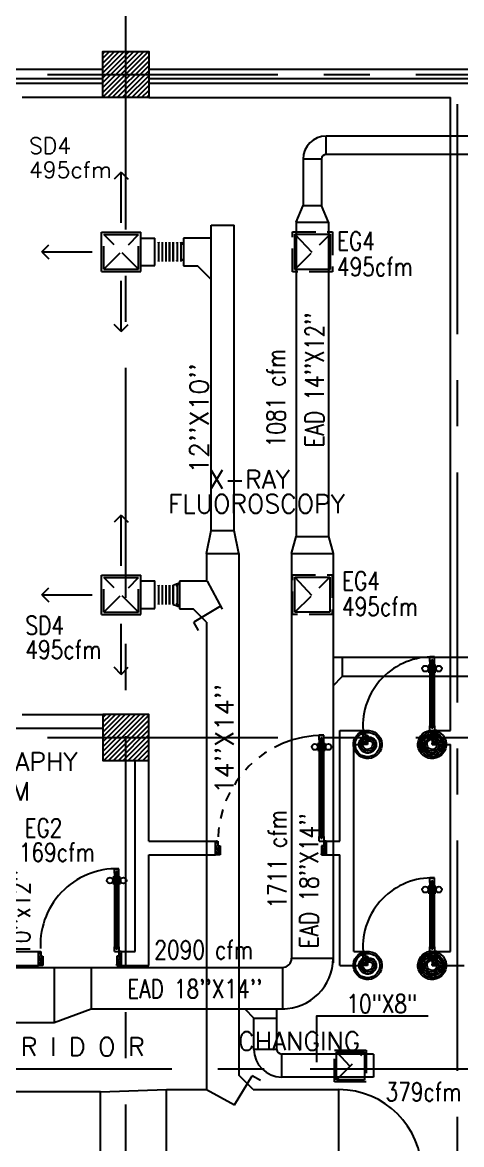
# Model space of a CAD drawing. Extents: x 417866230.2 to 417866327.8, y 43498045.5 to 43498135.4.
# Drawn here: x 417866258.67 to 417866263.44, y 43498110.3 to 43498122.49 of the extents above; entities that cross this region are included whole.
import ezdxf
from ezdxf.enums import TextEntityAlignment as Align

# ---------------------------------------------------------------- set-up
doc = ezdxf.new("R2010")
doc.units = 0
doc.header["$MEASUREMENT"] = 0
doc.linetypes.add('CENTERX2', pattern=[4, 2.5, -0.5, 0.5, -0.5])
doc.linetypes.add('HIDDEN', pattern=[0.375, 0.25, -0.125])
doc.layers.get('0').update_dxf_attribs({"linetype": 'CONTINUOUS'})
for name, color, linetype in [('AXES', 11, 'CENTERX2'), ('COL', 9, 'CONTINUOUS'), ('DOOR', 9, 'CONTINUOUS'), ('DUCT', 6, 'CONTINUOUS'), ('EXDUCT', 10, 'CONTINUOUS'), ('HAT', 12, 'CONTINUOUS'), ('INSUL', 9, 'CONTINUOUS'), ('M-AC-FLEX', 3, 'CONTINUOUS'), ('M-EGU.', 2, 'CONTINUOUS'), ('RM-NAME', 9, 'CONTINUOUS'), ('SCD', 2, 'CONTINUOUS'), ('WALL', 4, 'CONTINUOUS')]:
    doc.layers.add(name, color=color, linetype=linetype)
doc.styles.add('ROMANS', font='ROMANS.shx', dxfattribs={"width": 0.6})

# ---------------------------------------------------------------- blocks, each defined once
blk = doc.blocks.new('RM1')
at = {"layer": 'RM-NAME', "style": 'ROMANS'}
for tag, p in [('ROOMNAME1', (0, 323.8095238059759)), ('ROOMNAME2', (0, 0))]:
    blk.add_attdef(tag, text='', height=200, dxfattribs=at).set_placement(p, align=Align.MIDDLE)
blk = doc.blocks.new('A$C09EF76E8')
at = {"layer": 'DOOR', "color": 0, "linetype": 'ByBlock'}
for p, q in [((719.3810479944514, 855.0422690476917), (710.3810479944514, 855.0422690476917)), ((710.3810479944514, 855.0422690476917), (710.3810479944514, 790.2422690477033)), ((726.5810479944921, 867.6422690476975), (719.3810479944514, 867.6422690476975)), ((719.3810479944514, 777.6422690476975), (719.3810479944514, 867.6422690476975)), ((719.3810479944514, 855.0422690476917), (719.3810479944514, 790.2422690477033)), ((776.5810479944921, 949.9998118262956), (726.5810479944921, 949.9998118262956)), ((726.5810479944921, 949.9998118262956), (776.5810479944921, 949.9998118262956)), ((726.5810479944921, 899.9998118262956), (726.581047995016, 949.9998118263247)), ((743.5810479944921, 899.9998118262956), (726.5810479944921, 899.9998118262956)), ((759.5810479944921, 919.9998118262956), (743.5810479944921, 919.9998118262956)), ((743.5810479944921, 899.9998118262956), (743.5810479944921, 919.9998118262956)), ((759.5810479945212, 899.9998118262956), (759.5810479945212, 919.9998118262956)), ((776.5810479944921, 899.9998118262956), (759.5810479945212, 899.9998118262956)), ((776.5810479944921, 899.9998118262956), (776.5810479944921, 949.9998118262956)), ((776.5810479944921, 867.6422690476975), (783.7810479945329, 867.6422690476975)), ((783.7810479945329, 777.6422690476975), (783.7810479945329, 867.6422690476975)), ((783.7810479945329, 855.0422690476917), (792.7810479945329, 855.0422690476917)), ((783.7810479945329, 855.0422690476917), (783.7810479945329, 790.2422690477033)), ((792.7810479945329, 855.0422690476917), (792.7810479945329, 790.2422690477033)), ((719.3810479944514, 790.2422690477033), (710.3810479944514, 790.2422690477033)), ((726.5810479944921, 777.6422690476975), (719.3810479944514, 777.6422690476975)), ((776.5810479944921, 777.6422690476975), (783.7810479945329, 777.6422690476975)), ((783.7810479945329, 790.2422690477033), (792.7810479945329, 790.2422690477033)), ((1.58104799449211, -0.0001881737043731846), (1.58104799449211, 149.9998118262956)), ((1.58104799449211, 149.9998118262956), (26.58104799449211, 149.9998118262956)), ((1.58104799449211, 149.9998118262956), (1.58104799449211, -0.0001881737043731846)), ((26.58104799449211, 149.9998118262956), (26.58104799449211, 99.99981182629563)), ((726.5810479944921, 149.9998118262956), (726.5810479944921, 199.9998118262956)), ((726.5810479944921, 199.9998118262956), (743.5810479944921, 199.9998118262956)), ((726.5810479944921, 149.9998118262956), (776.5810479944921, 149.9998118262956)), ((743.5810479944921, 199.9998118262956), (743.5810479944921, 179.9998118262956)), ((743.5810479944921, 179.9998118262956), (759.5810479944921, 179.9998118262956)), ((759.5810479944921, 179.9998118262956), (759.5810479944921, 199.9998118262956)), ((759.5810479944921, 199.9998118262956), (776.5810479944921, 199.9998118262956)), ((776.5810479944921, 199.9998118262956), (776.5810479944921, 149.9998118262956)), ((776.5810479944921, 149.9998118262956), (776.5810479944921, 99.99981182629563)), ((801.5810479944921, 149.9998118262956), (776.5810479944921, 149.9998118262956)), ((801.5810479944921, 149.9998118262956), (801.5810479944921, -0.0001881737043731846)), ((26.58104799449211, 99.99981182629563), (51.58104799449211, 99.99981182629563)), ((51.58104799449211, 99.99981182629563), (51.58104799449211, -0.0001881737043731846)), ((776.5810479944921, 99.99981182629563), (751.5810479944921, 99.99981182629563)), ((751.5810479944921, 99.99981182629563), (751.5810479944921, -0.0001881737043731846)), ((51.58104799449211, -0.0001881737043731846), (1.58104799449211, -0.0001881737043731846)), ((751.5810479944921, -0.0001881737043731846), (801.5810479944921, -0.0001881737043731846))]:
    blk.add_line(p, q, dxfattribs=at)
at = {"layer": 'DOOR', "linetype": 'ByBlock'}
for p, q in [((726.5810479944921, 899.9998118262956), (726.5810479944921, 199.9998118262956)), ((743.5810479944921, 199.9998118262956), (743.5810479944921, 899.9998118262956)), ((759.5810479944921, 199.9998118262956), (759.5810479945212, 899.9998118262956)), ((776.5810479944921, 199.9998118262956), (776.5810479944921, 899.9998118262956)), ((801.5810479944921, -0.0001881737043731846), (801.5810479944921, 149.9998118262956))]:
    blk.add_line(p, q, dxfattribs=at)
at = {"layer": 'DOOR', "color": 9, "linetype": 'ByBlock'}
for p, q in [((51.58104799449211, -0.0001881737043731846), (1.58104799449211, 113.7097418187404)), ((51.58104799449211, -0.0001881737043731846), (1.58104799449211, 40.14554614215012)), ((51.58104799449211, -0.0001881737043731846), (38.22376195099787, 99.99981182629563)), ((751.5810479944921, -0.0001881737043731846), (801.5810479944921, 113.7097418187404)), ((751.5810479944921, -0.0001881737043731846), (764.9383340379864, 99.99981182629563)), ((751.5810479944921, -0.0001881737043731846), (801.5810479944921, 40.14554614215012))]:
    blk.add_line(p, q, dxfattribs=at)
at = {"layer": 'DOOR', "color": 0, "linetype": 'ByBlock'}
for centre in [(678.0501037795339, 822.6422690476975), (825.1119922095104, 822.6422690476975)]:
    blk.add_circle(centre, 32.39999999998526, dxfattribs=at)
at = {"layer": 'DOOR', "linetype": 'HIDDEN', "ltscale": 0.5}
blk.add_arc((751.5810479944912, 198.8279368262956), 751.587776504524, 88.09382376498787, 183.7249371334104, dxfattribs=at)
at = {"layer": 'DOOR', "color": 9, "linetype": 'ByBlock'}
for centre, radius, start, end in [((51.58104799449211, -0.0001881737043731846), 154.4019578127773, 103.7142292224513, 108.894711450708), ((51.58104799449211, -0.0001881737043731846), 134.4019578127773, 100.7199763548406, 111.8401506069695), ((751.5810479944921, -0.0001881737043731846), 134.4019578127773, 68.15984939303054, 79.28002364515936), ((751.5810479944921, -0.0001881737043731846), 154.4019578127773, 71.10528854929191, 76.28577077754866), ((51.58104799449211, -0.0001881737043731846), 94.40195781277725, 89.99999999999999, 121.9818119669171), ((51.58104799449211, -0.0001881737043731846), 74.40195781277725, 89.99999999999999, 132.223573583169), ((51.58104799449211, -0.0001881737043731846), 54.40195781277725, 89.99999999999999, 156.7926171080232), ((51.58104799449211, -0.0001881737043731846), 34.40195781277725, 89.99999999999999, 180), ((51.58104799449211, -0.0001881737043731846), 14.40195781277725, 89.99999999999999, 180), ((751.5810479944921, -0.0001881737043731846), 94.40195781277725, 58.01818803308286, 89.99999999999999), ((751.5810479944921, -0.0001881737043731846), 74.40195781277725, 47.77642641683099, 89.99999999999999), ((751.5810479944921, -0.0001881737043731846), 54.40195781277725, 23.20738289197682, 89.99999999999999), ((751.5810479944921, -0.0001881737043731846), 34.40195781277725, 0, 89.99999999999999), ((751.5810479944921, -0.0001881737043731846), 14.40195781277725, 0, 89.99999999999999), ((751.5810479944921, -0.0001881737043731846), 114.4019578127773, 64.08384188206205, 77.37742587129131)]:
    blk.add_arc(centre, radius, start, end, dxfattribs=at)
blk = doc.blocks.new('DOOR100')
at = {"layer": 'DOOR', "color": 7, "linetype": 'ByBlock'}
for p, q in [((-75.00000000011642, 1250), (-74.99999999959255, 1300.000000000029)), ((-75.00000000011642, 1300), (-25.00000000011642, 1300)), ((-25.00000000011642, 1300), (-75.00000000011642, 1300)), ((-58.00000000011642, 1250), (-75.00000000011642, 1250)), ((-58.00000000011642, 1250), (-58.00000000011642, 1270)), ((-42.00000000011642, 1270), (-58.00000000011642, 1270)), ((-42.00000000011642, 1250), (-42.00000000011642, 1270)), ((-25.00000000011642, 1250), (-42.00000000011642, 1250)), ((-25.00000000011642, 1250), (-25.00000000011642, 1300)), ((-91.20000000018626, 1205.042457221396), (-91.20000000018626, 1140.242457221408)), ((-82.20000000018626, 1205.042457221396), (-91.20000000018626, 1205.042457221396)), ((-82.20000000018626, 1140.242457221408), (-91.20000000018626, 1140.242457221408)), ((-82.20000000018626, 1127.642457221402), (-82.20000000018626, 1217.642457221402)), ((-75.00000000011642, 1217.642457221402), (-82.20000000018626, 1217.642457221402)), ((-82.20000000018626, 1205.042457221396), (-82.20000000018626, 1140.242457221408)), ((-75.00000000011642, 1127.642457221402), (-82.20000000018626, 1127.642457221402)), ((-25.00000000011642, 1217.642457221402), (-17.80000000004657, 1217.642457221402)), ((-25.00000000011642, 1127.642457221402), (-17.80000000004657, 1127.642457221402)), ((-17.80000000004657, 1127.642457221402), (-17.80000000004657, 1217.642457221402)), ((-17.80000000004657, 1205.042457221396), (-17.80000000004657, 1140.242457221408)), ((-17.80000000004657, 1205.042457221396), (-8.800000000046566, 1205.042457221396)), ((-17.80000000004657, 1140.242457221408), (-8.800000000046566, 1140.242457221408)), ((-8.800000000046566, 1205.042457221396), (-8.800000000046566, 1140.242457221408)), ((-1200, 0), (-1200, 150)), ((-1200, 150), (-1175, 150)), ((-1200, 150), (-1200, 0)), ((-1175, 150), (-1175, 100)), ((-75, 200), (-58, 200)), ((-75, 150), (-75, 200)), ((-75, 150), (-25, 150)), ((-58, 200), (-58, 180)), ((-58, 180), (-42, 180)), ((-42, 200), (-25, 200)), ((-42, 180), (-42, 200)), ((-25, 200), (-25, 150)), ((0, 150), (-25, 150)), ((-25, 150), (-25, 100)), ((0, 0), (0, 150)), ((0, 150), (0, 0)), ((-1150, 0), (-1200, 113.7099299924448)), ((-1150, 0), (-1200, 40.1457343158545)), ((-1150, 0), (-1200, 0)), ((-1175, 100), (-1150, 100)), ((-1150, 0), (-1163.357286043465, 100)), ((-1150, 100), (-1150, 0)), ((-50, 0), (0, 113.7099299924448)), ((-50, 100), (-50, 0)), ((-50, 0), (-36.64271395653486, 100)), ((-25, 100), (-50, 100)), ((-50, 0), (0, 40.1457343158545)), ((-50, 0), (0, 0))]:
    blk.add_line(p, q, dxfattribs=at)
at = {"layer": 'DOOR', "linetype": 'ByBlock'}
for p, q in [((-75.00000000011642, 1250), (-75, 200)), ((-58, 200), (-58.00000000011642, 1250)), ((-42, 200), (-42.00000000011642, 1250)), ((-25, 200), (-25.00000000011642, 1250))]:
    blk.add_line(p, q, dxfattribs=at)
at = {"layer": 'DOOR', "color": 7, "linetype": 'ByBlock'}
for centre in [(-123.5309442150756, 1172.642457221402), (23.53094421490096, 1172.642457221402)]:
    blk.add_circle(centre, 32.39999999998526, dxfattribs=at)
at = {"layer": 'DOOR', "linetype": 'HIDDEN', "ltscale": 0.5}
blk.add_arc((-24.99999999965075, 149.9999999994106), 1150.000000000618, 90, 179.9999999995831, dxfattribs=at)
at = {"layer": 'DOOR', "color": 7, "linetype": 'ByBlock'}
for centre, radius, start, end in [((-1150, 0), 154.4019578127773, 103.7142292212167, 108.8947114515936), ((-1150, 0), 134.4019578127773, 100.7199763555959, 111.8401506085482), ((-50, 0), 134.4019578127773, 68.15984939145177, 79.28002364440412), ((-50, 0), 154.4019578127773, 71.10528854840643, 76.28577077878333), ((-1150, 0), 94.40195781277725, 90, 121.981811965689), ((-1150, 0), 74.40195781277725, 90, 132.2235735847074), ((-1150, 0), 54.40195781277725, 90, 156.7926171089788), ((-1150, 0), 34.40195781277725, 90, 180), ((-1150, 0), 14.40195781277725, 90, 180), ((-50, 0), 94.40195781277725, 58.01818803431096, 90), ((-50, 0), 74.40195781277725, 47.7764264152926, 90), ((-50, 0), 54.40195781277725, 23.20738289102122, 90), ((-50, 0), 34.40195781277725, 0, 90), ((-50, 0), 14.40195781277725, 0, 90), ((-50, 0), 114.4019578127773, 64.0838418833441, 77.3774258719247)]:
    blk.add_arc(centre, radius, start, end, dxfattribs=at)
blk = doc.blocks.new('A$C49F1192B')
at = {"layer": 'DOOR', "color": 0, "linetype": 'ByBlock', "xscale": -1, "rotation": 270}
blk.add_blockref('DOOR100', (4.404137143865228e-05, 1200.000004766945), dxfattribs=at)
blk = doc.blocks.new('*X88')
at = {"color": 0}
for p, q in [((42139.22208648504, 62344.79835889064), (42595.42372759441, 62801)), ((42139.22208648503, 62397.83136747962), (42542.39071900542, 62801)), ((42139.22208648503, 62450.86437606861), (42489.35771041643, 62801)), ((42139.22208648502, 62503.8973846576), (42436.32470182743, 62801)), ((42139.22208648502, 62556.93039324658), (42383.29169323845, 62801)), ((42139.22208648502, 62609.96340183557), (42330.25868464945, 62801)), ((42139.22208648502, 62662.99641042456), (42277.22567606047, 62801)), ((42139.22208648502, 62716.02941901355), (42224.19266747147, 62801)), ((42139.22208648501, 62769.06242760253), (42171.15965888248, 62801)), ((42148.4567361834, 62301.00000000001), (42639.22208648499, 62791.76535030159)), ((42201.48974477239, 62301.00000000001), (42639.22208648499, 62738.7323417126)), ((42254.52275336138, 62301.00000000001), (42639.22208648499, 62685.69933312361)), ((42307.55576195037, 62301.00000000001), (42639.22208648499, 62632.66632453461)), ((42360.58877053936, 62301.00000000001), (42639.22208648499, 62579.63331594563)), ((42413.62177912836, 62301.00000000001), (42639.22208648499, 62526.60030735663)), ((42466.65478771735, 62301.00000000001), (42639.22208648499, 62473.56729876764)), ((42519.68779630634, 62301.00000000001), (42639.22208648499, 62420.53429017865)), ((42572.72080489533, 62301.00000000001), (42639.22208648499, 62367.50128158966)), ((42625.75381348432, 62301.00000000001), (42639.22208648499, 62314.46827300067))]:
    blk.add_line(p, q, dxfattribs=at)
blk = doc.blocks.new('COL50')
at = {"layer": 'COL'}
blk.add_lwpolyline([(-249.9999999999709, 250), (-249.9999999999418, -250), (250, -250), (249.9999999999709, 250)], close=True, dxfattribs=at)
blk = doc.blocks.new('*X89')
at = {"color": 0}
for p, q in [((42139.22208648504, 69504.25451840443), (42635.96756808061, 70001)), ((42139.22208648505, 69557.28752699342), (42582.93455949162, 70001)), ((42139.22208648505, 69610.32053558242), (42529.90155090263, 70001)), ((42139.22208648505, 69663.35354417142), (42476.86854231364, 70001)), ((42139.22208648506, 69716.3865527604), (42423.83553372465, 70001)), ((42139.22208648507, 69769.41956134941), (42370.80252513566, 70001)), ((42139.22208648508, 69822.45256993841), (42317.76951654666, 70001)), ((42139.22208648508, 69875.4855785274), (42264.73650795768, 70001)), ((42139.22208648509, 69928.5185871164), (42211.70349936868, 70001)), ((42139.22208648509, 69981.5515957054), (42158.6704907797, 70001)), ((42189.0005766696, 69501), (42639.22208648504, 69951.22150981543)), ((42242.0335852586, 69501), (42639.22208648503, 69898.18850122644)), ((42295.06659384759, 69501), (42639.22208648502, 69845.15549263744)), ((42348.09960243658, 69501), (42639.22208648502, 69792.12248404844)), ((42401.13261102557, 69501), (42639.22208648501, 69739.08947545945)), ((42454.16561961456, 69501), (42639.222086485, 69686.05646687045)), ((42507.19862820355, 69501), (42639.222086485, 69633.02345828144)), ((42560.23163679255, 69501), (42639.222086485, 69579.99044969246)), ((42613.26464538153, 69501), (42639.22208648499, 69526.95744110346))]:
    blk.add_line(p, q, dxfattribs=at)
blk = doc.blocks.new('DOOR90')
at = {"layer": 'DOOR', "color": 7, "linetype": 'ByBlock'}
for p, q in [((-150, 0), (0, 0)), ((-150, 0), (-150, -25)), ((0, -50), (-113.7099299924448, 0)), ((0, -50), (-40.1457343158545, 0)), ((0, -50), (0, 0)), ((-1000, -25), (-1050, -25)), ((-1050, -75), (-1050, -25)), ((-1050, -25), (-1050, -75)), ((-1000, -75), (-1050, -74.99999999947613)), ((-1000, -41.9999999999709), (-1020, -41.9999999999709)), ((-1020, -42), (-1020, -58)), ((-1000, -58), (-1020, -58)), ((-1000, -25), (-1000, -41.9999999999709)), ((-1000, -58), (-1000, -75)), ((-877.6424572214019, -17.79999999995925), (-967.6424572214019, -17.79999999995925)), ((-967.6424572214019, -25), (-967.6424572214019, -17.79999999995925)), ((-967.6424572214019, -75), (-967.6424572214019, -82.20000000004075)), ((-877.6424572214019, -82.20000000004075), (-967.6424572214019, -82.20000000004075)), ((-955.0424572214251, -8.799999999959255), (-890.2424572213786, -8.799999999959255)), ((-955.0424572214251, -17.79999999995925), (-955.0424572214251, -8.799999999959255)), ((-955.0424572214251, -17.79999999995925), (-890.2424572213786, -17.79999999995925)), ((-955.0424572214251, -82.20000000004075), (-890.2424572213786, -82.20000000004075)), ((-955.0424572214251, -82.20000000004075), (-955.0424572214251, -91.20000000004075)), ((-955.0424572214251, -91.20000000004075), (-890.2424572213786, -91.20000000004075)), ((-890.2424572213786, -17.79999999995925), (-890.2424572213786, -8.799999999959255)), ((-890.2424572213786, -82.20000000004075), (-890.2424572213786, -91.20000000004075)), ((-877.6424572214019, -25), (-877.6424572214019, -17.79999999995925)), ((-877.6424572214019, -75), (-877.6424572214019, -82.20000000004075)), ((-200, -25), (-150, -25)), ((-200, -42), (-200, -25)), ((-180, -42), (-200, -42)), ((-200, -58), (-180, -58)), ((-200, -75), (-200, -58)), ((-150, -75), (-200, -75)), ((-180, -58), (-180, -42)), ((-150, -25), (-100, -25)), ((-150, -75), (-150, -25)), ((-100, -25), (-100, -50)), ((0, -50), (-100, -36.64271395650576)), ((-100, -50), (0, -50)), ((0, -850), (-113.7099299924448, -900)), ((-100, -875), (-100, -850)), ((0, -850), (-100, -863.3572860434942)), ((-100, -850), (0, -850)), ((0, -850), (-40.1457343158545, -900)), ((0, -850), (0, -900)), ((-150, -875), (-100, -875)), ((-150, -900), (-150, -875)), ((-150, -900), (0, -900)), ((0, -900), (-150, -900))]:
    blk.add_line(p, q, dxfattribs=at)
at = {"layer": 'DOOR', "linetype": 'ByBlock'}
for p, q in [((-200, -25), (-1000, -25)), ((-200, -42), (-1000, -41.9999999999709)), ((-200, -58), (-1000, -58)), ((-1000, -75), (-200, -75))]:
    blk.add_line(p, q, dxfattribs=at)
at = {"layer": 'DOOR', "color": 7, "linetype": 'ByBlock'}
for centre in [(-922.6424572214019, 23.53094421501737), (-922.6424572214019, -123.5309442149592)]:
    blk.add_circle(centre, 32.39999999998526, dxfattribs=at)
for centre, radius, start, end in [((0, -50), 154.4019578127773, 161.1052885482714, 166.2857707768669), ((0, -50), 94.40195781277725, 148.0181880328085, 180), ((0, -50), 134.4019578127773, 158.159849394549, 169.2800236450682), ((0, -50), 114.4019578127773, 154.0838418822192, 167.37742587102), ((0, -50), 74.40195781277725, 137.7764264185456, 180), ((0, -50), 54.40195781277725, 113.2073828924446, 180), ((0, -50), 34.40195781277725, 90, 180), ((0, -50), 14.40195781277725, 90, 180), ((0, -850), 94.40195781277725, 180, 211.9818119671915), ((0, -850), 74.40195781277725, 180, 222.2235735814543), ((0, -850), 54.40195781277725, 180, 246.7926171075554), ((0, -850), 34.40195781277725, 180, 270), ((0, -850), 14.40195781277725, 180, 270), ((0, -850), 154.4019578127773, 193.7142292231331, 198.8947114517286), ((0, -850), 134.4019578127773, 190.7199763549318, 201.840150605451)]:
    blk.add_arc(centre, radius, start, end, dxfattribs=at)
at = {"layer": 'DOOR', "linetype": 'HIDDEN', "ltscale": 0.5}
blk.add_arc((-222.2222222220153, -49.99999999976717), 828.155208510499, 178.270116378131, 275.0030377036063, dxfattribs=at)

msp = doc.modelspace()

# ---------------------------------------------------------------- linework, layer by layer
at = {"layer": 'AXES'}
for p, q in [((417866259.7968633, 43498056.23778734), (417866259.7968633, 43498134.71525928)), ((417866230.9454184, 43498121.92208099), (417866300.0368633, 43498121.92208099)), ((417866263.3968632, 43498063.10208099), (417866263.3968632, 43498121.92208099)), ((417866230.9454184, 43498114.72208098), (417866300.0368633, 43498114.72208098)), ((417866241.7968633, 43498111.12208098), (417866300.0368633, 43498111.12208098))]:
    msp.add_line(p, q, dxfattribs=at)
at = {"layer": 'COL'}
msp.add_lwpolyline([(417866259.5468633, 43498121.67208099), (417866259.5468633, 43498122.17208099), (417866260.0468633, 43498122.17208099), (417866260.0468633, 43498121.67208099)], close=True, dxfattribs=at)
at = {"layer": 'DUCT'}
for p, q in [((417866260.7217525, 43498116.97214719), (417866260.7217525, 43498120.286695)), ((417866260.7217525, 43498120.286695), (417866260.9717525, 43498120.286695)), ((417866260.9717525, 43498116.97214719), (417866260.9717525, 43498120.286695)), ((417866260.4232149, 43498120.14542314), (417866260.4232149, 43498119.84542313)), ((417866260.7232149, 43498120.14542314), (417866260.4232149, 43498120.14542314)), ((417866260.4232149, 43498119.84542313), (417866260.5732149, 43498119.84542313)), ((417866260.7232149, 43498119.69542313), (417866260.5732149, 43498119.84542313)), ((417866260.6717525, 43498116.72193079), (417866260.7217525, 43498116.97214719)), ((417866260.7217525, 43498116.97214719), (417866260.9717525, 43498116.97214719)), ((417866261.0217525, 43498116.72193079), (417866260.9717525, 43498116.97214719)), ((417866260.6717525, 43498116.72193079), (417866261.0217525, 43498116.72193079)), ((417866260.6717525, 43498116.72193079), (417866260.6717525, 43498116.42042314)), ((417866261.0217525, 43498116.72193079), (417866261.0217525, 43498111.05390131)), ((417866260.6778223, 43498116.42042314), (417866260.3778223, 43498116.42042314)), ((417866260.3778223, 43498116.42042314), (417866260.3778223, 43498116.12042314)), ((417866260.6778223, 43498116.42042314), (417866260.841214, 43498116.117561)), ((417866260.3778223, 43498116.12042314), (417866260.5278223, 43498116.12042314)), ((417866260.6717525, 43498115.9764929), (417866260.5278223, 43498116.12042314)), ((417866260.8243095, 43498116.14889503), (417866260.5334929, 43498115.97333121)), ((417866260.5855492, 43498115.88316702), (417866260.5334929, 43498115.97333121)), ((417866260.6717525, 43498115.9764929), (417866260.6717526, 43498110.89765041)), ((417866261.1780034, 43498110.89765044), (417866261.0217525, 43498111.05390131)), ((417866260.9781504, 43498110.73235126), (417866261.1688444, 43498111.04823074)), ((417866261.2590086, 43498110.99617442), (417866261.1688444, 43498111.04823074)), ((417866259.5211831, 43498110.87265044), (417866252.0161164, 43498110.87265044)), ((417866259.5211831, 43498110.87265044), (417866260.2383368, 43498110.89765044)), ((417866259.5211831, 43498110.12265044), (417866259.5211831, 43498110.87265044)), ((417866260.2383368, 43498110.89765044), (417866260.6717525, 43498110.89765045)), ((417866260.2383368, 43498110.09765045), (417866260.2383368, 43498110.89765044)), ((417866260.6717526, 43498110.89765041), (417866260.9781504, 43498110.73235126)), ((417866261.1780034, 43498110.89765044), (417866262.110471, 43498110.89765044)), ((417866262.110471, 43498110.09765045), (417866262.110471, 43498110.89765044))]:
    msp.add_line(p, q, dxfattribs=at)
msp.add_arc((417866262.110471, 43498109.99765044), 0.9, 0, 90, dxfattribs=at)
at = {"layer": 'EXDUCT', "linetype": 'Continuous'}
for p, q in [((417866272.4334249, 43498121.25427355), (417866261.9720961, 43498121.25427355)), ((417866261.9720961, 43498121.05427355), (417866261.9720961, 43498121.25427355)), ((417866272.4334249, 43498121.05427355), (417866261.9720961, 43498121.05427355)), ((417866261.9220961, 43498121.00427355), (417866261.7220961, 43498121.00427355)), ((417866261.7220961, 43498121.00427355), (417866261.7220961, 43498120.50039545)), ((417866261.9220961, 43498121.00427355), (417866261.9220961, 43498120.50039545)), ((417866261.6470962, 43498120.3177466), (417866261.7220961, 43498120.50039545)), ((417866261.7220961, 43498120.50039545), (417866261.9220961, 43498120.50039545)), ((417866261.9970962, 43498120.3177466), (417866261.9220961, 43498120.50039545)), ((417866261.6470962, 43498120.3177466), (417866261.9970962, 43498120.3177466)), ((417866261.6470962, 43498120.3177466), (417866261.6470962, 43498116.90600324)), ((417866261.9970962, 43498120.3177466), (417866261.9970962, 43498116.90600325)), ((417866261.5970962, 43498116.71929432), (417866261.6470962, 43498116.90600324)), ((417866261.6470962, 43498116.90600324), (417866261.9970962, 43498116.90600325)), ((417866261.9970962, 43498116.90600325), (417866262.0470961, 43498116.71929431)), ((417866261.5970962, 43498116.71929432), (417866262.0470961, 43498116.71929431)), ((417866261.5970962, 43498116.71929432), (417866261.5970962, 43498112.3249515)), ((417866262.0470961, 43498116.71929431), (417866262.0470961, 43498112.2749515)), ((417866262.0470961, 43498115.59506871), (417866269.5459762, 43498115.59506871)), ((417866262.1470962, 43498115.59506871), (417866262.1470962, 43498115.38506871)), ((417866262.0470961, 43498115.28491304), (417866262.1472518, 43498115.38506871)), ((417866269.5459762, 43498115.38506871), (417866262.1472518, 43498115.38506871)), ((417866261.5970962, 43498112.3249515), (417866262.0470961, 43498112.32463976)), ((417866251.329641, 43498112.2249515), (417866261.4970962, 43498112.2249515)), ((417866259.0189447, 43498112.2249515), (417866259.0189447, 43498111.6249515)), ((417866259.4189447, 43498112.2249515), (417866259.4189448, 43498111.7749515)), ((417866261.4970962, 43498112.2249515), (417866261.4970962, 43498111.7749515)), ((417866259.0189447, 43498111.6249515), (417866259.4189448, 43498111.7749515)), ((417866259.4189448, 43498111.7749515), (417866261.5220962, 43498111.7749515)), ((417866261.0874096, 43498111.7749515), (417866261.1875134, 43498111.67495149)), ((417866261.1875133, 43498111.33437993), (417866261.1875133, 43498111.67495149)), ((417866261.1875133, 43498111.67495149), (417866261.4375133, 43498111.67495149)), ((417866261.4375133, 43498111.33437993), (417866261.4375133, 43498111.7749515)), ((417866251.3296411, 43498111.6249515), (417866259.0189447, 43498111.6249515)), ((417866261.4375133, 43498111.33437993), (417866261.1875133, 43498111.33437993)), ((417866262.4862918, 43498111.28437993), (417866261.4875133, 43498111.28437994)), ((417866261.4875133, 43498111.28437994), (417866261.4875133, 43498111.03437993)), ((417866262.4862918, 43498111.28437993), (417866262.4862918, 43498111.03437993)), ((417866262.4862918, 43498111.03437993), (417866261.4875133, 43498111.03437993))]:
    msp.add_line(p, q, dxfattribs=at)
for centre, radius, start, end in [((417866261.9720961, 43498121.00427355), 0.25, 90, 180), ((417866261.9720961, 43498121.00427355), 0.05, 90, 180), ((417866261.4970962, 43498112.3249515), 0.1, 270, 0), ((417866261.4970962, 43498112.3249515), 0.55, 270, 0), ((417866261.4875133, 43498111.33437993), 0.3, 180, 270), ((417866261.4875133, 43498111.33437993), 0.05, 180, 270)]:
    msp.add_arc(centre, radius, start, end, dxfattribs=at)
at = {"layer": 'INSUL'}
for p, q in [((417866259.5468633, 43498121.87606082), (417866256.4468632, 43498121.87606082)), ((417866259.5468633, 43498121.82606082), (417866256.4468632, 43498121.82606082)), ((417866264.3467704, 43498121.87606082), (417866260.0468633, 43498121.87606082)), ((417866264.3467704, 43498121.82606082), (417866260.0468633, 43498121.82606082))]:
    msp.add_line(p, q, dxfattribs=at)
at = {"layer": 'M-AC-FLEX', "color": 11}
for p, q in [((417866260.1498359, 43498120.10248587), (417866260.1498359, 43498119.89239028)), ((417866260.1905694, 43498120.10248587), (417866260.1905694, 43498119.89239028)), ((417866260.1905695, 43498120.10248587), (417866260.1905695, 43498119.89239028)), ((417866260.2313029, 43498120.10248587), (417866260.2313029, 43498119.89239028)), ((417866260.2313031, 43498120.10248587), (417866260.2313031, 43498119.89239028)), ((417866260.2720366, 43498120.10248587), (417866260.2720366, 43498119.89239028)), ((417866260.2720366, 43498120.10248587), (417866260.2720366, 43498119.89239028)), ((417866260.2720399, 43498119.89203317), (417866260.2720399, 43498120.10212879)), ((417866260.2720399, 43498119.89203317), (417866260.2720399, 43498120.10212879)), ((417866260.3120593, 43498119.89203317), (417866260.3120593, 43498120.10212879)), ((417866260.3120593, 43498119.89203317), (417866260.3120593, 43498120.10212879)), ((417866260.3120625, 43498120.10248587), (417866260.3120625, 43498119.89239028)), ((417866260.3120625, 43498120.10248587), (417866260.3120625, 43498119.89239028)), ((417866260.352796, 43498120.10248587), (417866260.352796, 43498119.89239028)), ((417866260.3527962, 43498120.10248587), (417866260.3527962, 43498119.89239028)), ((417866260.3935295, 43498120.10248587), (417866260.3935295, 43498119.89239028)), ((417866260.3935297, 43498120.10248587), (417866260.3935297, 43498119.89239028)), ((417866260.1498359, 43498116.37748587), (417866260.1498359, 43498116.16739029)), ((417866260.1905694, 43498116.37748587), (417866260.1905694, 43498116.16739029)), ((417866260.1905695, 43498116.37748587), (417866260.1905695, 43498116.16739029)), ((417866260.2313029, 43498116.37748587), (417866260.2313029, 43498116.16739029)), ((417866260.2313031, 43498116.37748587), (417866260.2313031, 43498116.16739029)), ((417866260.2720366, 43498116.37748587), (417866260.2720366, 43498116.16739029)), ((417866260.2720366, 43498116.37748587), (417866260.2720366, 43498116.16739029)), ((417866260.2720399, 43498116.16703318), (417866260.2720399, 43498116.37712879)), ((417866260.2720399, 43498116.16703318), (417866260.2720399, 43498116.37712879)), ((417866260.3120593, 43498116.16703318), (417866260.3120593, 43498116.37712879)), ((417866260.3120593, 43498116.16703318), (417866260.3120593, 43498116.37712879)), ((417866260.3120625, 43498116.37748587), (417866260.3120625, 43498116.16739029)), ((417866260.3120625, 43498116.37748587), (417866260.3120625, 43498116.16739029)), ((417866260.352796, 43498116.37748587), (417866260.352796, 43498116.16739029)), ((417866260.3527962, 43498116.37748587), (417866260.3527962, 43498116.16739029))]:
    msp.add_line(p, q, dxfattribs=at)
at = {"layer": 'M-AC-FLEX'}
for points in [[(417866260.1098099, 43498120.10176139, 0.004509969774748916), (417866260.1098132, 43498120.10212879, -1.018005099723095), (417866260.1498325, 43498120.10212879)], [(417866260.1498359, 43498120.10176139, -0.004509969774748916), (417866260.1498325, 43498120.10212879, 1.018005099723095), (417866260.1098132, 43498120.10212879)], [(417866260.1498358, 43498120.10248587, 1), (417866260.1905693, 43498120.10248587, -0.9999999999999997), (417866260.231303, 43498120.10248587)], [(417866260.1498358, 43498120.10248587, 0.4123322109656019), (417866260.1700717, 43498120.08211951, 0.4123322109656019)], [(417866260.1905693, 43498120.10248587, -1), (417866260.1498358, 43498120.10248587)], [(417866260.1905693, 43498120.10248587, -1), (417866260.231303, 43498120.10248587)], [(417866260.2720367, 43498120.10248587, -1), (417866260.231303, 43498120.10248587, 0.9999999999999997), (417866260.1905693, 43498120.10248587)], [(417866260.231303, 43498120.10248587, 1), (417866260.1905693, 43498120.10248587)], [(417866260.231303, 43498120.10248587, 1), (417866260.2720367, 43498120.10248587)], [(417866260.3120625, 43498120.10176139, -0.004509969774748916), (417866260.3120592, 43498120.10212879, 1.018005099723095), (417866260.2720398, 43498120.10212879)], [(417866260.2720366, 43498120.10176139, 0.004509969774748916), (417866260.2720398, 43498120.10212879, -1.018005099723095), (417866260.3120592, 43498120.10212879)], [(417866260.3120624, 43498120.10248587, 1), (417866260.352796, 43498120.10248587, -0.9999999999999997), (417866260.3935298, 43498120.10248587)], [(417866260.352796, 43498120.10248587, -1), (417866260.3120624, 43498120.10248587)], [(417866260.3498526, 43498120.09193923, 0.1369257449940784), (417866260.352796, 43498120.10248587, -0.9999999999999997), (417866260.3935298, 43498120.10248587)], [(417866260.3935298, 43498120.10248587, 1), (417866260.352796, 43498120.10248587)], [(417866260.352796, 43498120.10248587, -1), (417866260.3935298, 43498120.10248587)], [(417866260.3964732, 43498120.09193923, -0.1369257449940784), (417866260.3935298, 43498120.10248587, 0.9999999999999997), (417866260.352796, 43498120.10248587)], [(417866260.352796, 43498120.10248587, -1), (417866260.3935298, 43498120.10248587)], [(417866260.4232149, 43498120.08437587, -0.5613343937176061), (417866260.3935298, 43498120.10248587, 0.9999999999999997), (417866260.352796, 43498120.10248587)], [(417866260.3935298, 43498120.10248587, 1), (417866260.352796, 43498120.10248587)], [(417866260.3935298, 43498120.10248587, 0.561332321847154), (417866260.4232149, 43498120.08437581, 0.561332321847154)], [(417866260.10981, 43498119.89239028, 0.9998379277357049), (417866260.1498358, 43498119.8916761)], [(417866260.10981, 43498119.89239028, 0.9998379277357049), (417866260.1498358, 43498119.8916761)], [(417866260.1498358, 43498119.89239028, -0.9998379277357049), (417866260.10981, 43498119.8916761)], [(417866260.1498358, 43498119.89239028, -0.9998379277357049), (417866260.10981, 43498119.8916761)], [(417866260.1498359, 43498119.89240058, 0.004509969774748916), (417866260.1498325, 43498119.89203319, -0.008922227067377475), (417866260.1498325, 43498119.89131901)], [(417866260.1498358, 43498119.8916761, 0.004461024754221227), (417866260.1498325, 43498119.89203319)], [(417866260.1498325, 43498119.89203319, -0.008922204748517097), (417866260.1498325, 43498119.89131901)], [(417866260.1498358, 43498119.8916761, 0.004461024754221227), (417866260.1498325, 43498119.89203319)], [(417866260.1498358, 43498119.89239028, -1), (417866260.1905693, 43498119.89239028, 0.9999999999999997), (417866260.231303, 43498119.89239028)], [(417866260.1498358, 43498119.89239028, -0.4123322109656019), (417866260.1700717, 43498119.91275664, -0.4123322109656019)], [(417866260.2720367, 43498119.89239028, 1), (417866260.231303, 43498119.89239028, -0.9999999999999997), (417866260.1905693, 43498119.89239028)], [(417866260.2720367, 43498119.89239028, 0.9998379277357049), (417866260.3120624, 43498119.8916761)], [(417866260.2720367, 43498119.89239028, 0.9998379277357049), (417866260.3120624, 43498119.8916761)], [(417866260.2720366, 43498119.89240058, -0.004509969774748916), (417866260.2720398, 43498119.89203319, 0.008922227067377475), (417866260.2720398, 43498119.89131901)], [(417866260.3120624, 43498119.89239028, -0.9998379277357049), (417866260.2720367, 43498119.8916761)], [(417866260.3120624, 43498119.89239028, -0.9998379277357049), (417866260.2720367, 43498119.8916761)], [(417866260.2720367, 43498119.8916761, -0.004461024754221227), (417866260.2720398, 43498119.89203319)], [(417866260.2720367, 43498119.8916761, -0.004461024754221227), (417866260.2720398, 43498119.89203319)], [(417866260.2720398, 43498119.89203319, 0.008922204748517097), (417866260.2720398, 43498119.89131901)], [(417866260.3120625, 43498119.89240058, 0.004509969774748916), (417866260.3120592, 43498119.89203319, -0.008922227067377475), (417866260.3120592, 43498119.89131901)], [(417866260.3120624, 43498119.8916761, 0.004461024754221227), (417866260.3120592, 43498119.89203319)], [(417866260.3120592, 43498119.89203319, -0.008922204748517097), (417866260.3120592, 43498119.89131901)], [(417866260.3120624, 43498119.8916761, 0.004461024754221227), (417866260.3120592, 43498119.89203319)], [(417866260.3120624, 43498119.89239028, -1), (417866260.352796, 43498119.89239028, 0.9999999999999997), (417866260.3935298, 43498119.89239028)], [(417866260.3498526, 43498119.90293691, -0.1369257449940784), (417866260.352796, 43498119.89239028, 0.9999999999999997), (417866260.3935298, 43498119.89239028)], [(417866260.4232149, 43498119.91050027, 0.5613343937176061), (417866260.3935298, 43498119.89239028, -0.9999999999999997), (417866260.352796, 43498119.89239028)], [(417866260.3964732, 43498119.90293691, 0.1369257449940784), (417866260.3935298, 43498119.89239028, -0.9999999999999997), (417866260.352796, 43498119.89239028)], [(417866260.1098099, 43498116.37676139, 0.004509969774748916), (417866260.1098132, 43498116.37712879, -1.018005099723095), (417866260.1498325, 43498116.37712879)], [(417866260.1498359, 43498116.37676139, -0.004509969774748916), (417866260.1498325, 43498116.37712879, 1.018005099723095), (417866260.1098132, 43498116.37712879)], [(417866260.1498358, 43498116.37748587, 1), (417866260.1905693, 43498116.37748587, -0.9999999999999997), (417866260.231303, 43498116.37748587)], [(417866260.1498358, 43498116.37748587, 0.4123322109656019), (417866260.1700717, 43498116.35711952, 0.4123322109656019)], [(417866260.1905693, 43498116.37748587, -1), (417866260.1498358, 43498116.37748587)], [(417866260.1905693, 43498116.37748587, -1), (417866260.231303, 43498116.37748587)], [(417866260.2720367, 43498116.37748587, -1), (417866260.231303, 43498116.37748587, 0.9999999999999997), (417866260.1905693, 43498116.37748587)], [(417866260.231303, 43498116.37748587, 1), (417866260.1905693, 43498116.37748587)], [(417866260.231303, 43498116.37748587, 1), (417866260.2720367, 43498116.37748587)], [(417866260.3120625, 43498116.37676139, -0.004509969774748916), (417866260.3120592, 43498116.37712879, 1.018005099723095), (417866260.2720398, 43498116.37712879)], [(417866260.2720366, 43498116.37676139, 0.004509969774748916), (417866260.2720398, 43498116.37712879, -1.018005099723095), (417866260.3120592, 43498116.37712879)], [(417866260.3120624, 43498116.37748587, 1), (417866260.352796, 43498116.37748587, -0.4835528908656487), (417866260.3778223, 43498116.39731264, -0.4835528908656487)], [(417866260.352796, 43498116.37748587, -1), (417866260.3120624, 43498116.37748587)], [(417866260.3498526, 43498116.36693924, 0.1369257509985724), (417866260.352796, 43498116.37748587, -0.4835528908656487), (417866260.3778223, 43498116.39731264, -0.4835528908656487)], [(417866260.3778223, 43498116.39731264, 0.4835528908656487), (417866260.352796, 43498116.37748587)], [(417866260.352796, 43498116.37748587, -0.4835528908656487), (417866260.3778223, 43498116.39731264, -0.4835528908656487)], [(417866260.3778223, 43498116.39731264, 0.4835528908656487), (417866260.352796, 43498116.37748587)], [(417866260.352796, 43498116.37748587, -0.4835528908656487), (417866260.3778223, 43498116.39731264, -0.4835528908656487)], [(417866260.3778223, 43498116.39731264, 0.4835528908656487), (417866260.352796, 43498116.37748587)], [(417866260.3778223, 43498116.39731264, 0.4835528908656487), (417866260.352796, 43498116.37748587)], [(417866260.1498358, 43498116.16739029, -1), (417866260.1905693, 43498116.16739029, 0.9999999999999997), (417866260.231303, 43498116.16739029)], [(417866260.1498358, 43498116.16739029, -0.4123322109656019), (417866260.1700717, 43498116.18775664, -0.4123322109656019)], [(417866260.2720367, 43498116.16739029, 1), (417866260.231303, 43498116.16739029, -0.9999999999999997), (417866260.1905693, 43498116.16739029)], [(417866260.3120624, 43498116.16739029, -1), (417866260.352796, 43498116.16739029, 0.4835528908656487), (417866260.3778223, 43498116.14756352, 0.4835528908656487)], [(417866260.3498526, 43498116.17793692, -0.1369257509985724), (417866260.352796, 43498116.16739029, 0.4835528908656487), (417866260.3778223, 43498116.14756352, 0.4835528908656487)], [(417866260.10981, 43498116.16739029, 0.9998379277357049), (417866260.1498358, 43498116.1666761)], [(417866260.10981, 43498116.16739029, 0.9998379277357049), (417866260.1498358, 43498116.1666761)], [(417866260.1498358, 43498116.16739029, -0.9998379277357049), (417866260.10981, 43498116.1666761)], [(417866260.1498358, 43498116.16739029, -0.9998379277357049), (417866260.10981, 43498116.1666761)], [(417866260.1498359, 43498116.16740058, 0.004509969774748916), (417866260.1498325, 43498116.1670332, -0.008922227067377475), (417866260.1498325, 43498116.16631901)], [(417866260.1498358, 43498116.1666761, 0.004461024754221227), (417866260.1498325, 43498116.1670332)], [(417866260.1498325, 43498116.1670332, -0.008922204748517097), (417866260.1498325, 43498116.16631901)], [(417866260.1498358, 43498116.1666761, 0.004461024754221227), (417866260.1498325, 43498116.1670332)], [(417866260.2720367, 43498116.16739029, 0.9998379277357049), (417866260.3120624, 43498116.1666761)], [(417866260.2720367, 43498116.16739029, 0.9998379277357049), (417866260.3120624, 43498116.1666761)], [(417866260.2720366, 43498116.16740058, -0.004509969774748916), (417866260.2720398, 43498116.1670332, 0.008922227067377475), (417866260.2720398, 43498116.16631901)], [(417866260.3120624, 43498116.16739029, -0.9998379277357049), (417866260.2720367, 43498116.1666761)], [(417866260.3120624, 43498116.16739029, -0.9998379277357049), (417866260.2720367, 43498116.1666761)], [(417866260.2720367, 43498116.1666761, -0.004461024754221227), (417866260.2720398, 43498116.1670332)], [(417866260.2720367, 43498116.1666761, -0.004461024754221227), (417866260.2720398, 43498116.1670332)], [(417866260.2720398, 43498116.1670332, 0.008922204748517097), (417866260.2720398, 43498116.16631901)], [(417866260.3120625, 43498116.16740058, 0.004509969774748916), (417866260.3120592, 43498116.1670332, -0.008922227067377475), (417866260.3120592, 43498116.16631901)], [(417866260.3120624, 43498116.1666761, 0.004461024754221227), (417866260.3120592, 43498116.1670332)], [(417866260.3120592, 43498116.1670332, -0.008922204748517097), (417866260.3120592, 43498116.16631901)], [(417866260.3120624, 43498116.1666761, 0.004461024754221227), (417866260.3120592, 43498116.1670332)], [(417866260.3778223, 43498116.14756352, -0.4835528908656487), (417866260.352796, 43498116.16739029)], [(417866260.3778223, 43498116.14756352, -0.4835528908656487), (417866260.352796, 43498116.16739029)]]:
    msp.add_lwpolyline(points, format="xyb", dxfattribs=at)
at = {"layer": 'M-EGU.'}
for p, q in [((417866259.7468132, 43498120.86108098), (417866259.6704457, 43498120.78471345)), ((417866259.7468132, 43498120.31257141), (417866259.7468132, 43498120.86108098)), ((417866259.7468132, 43498120.86108098), (417866259.8231808, 43498120.78471345)), ((417866259.5338132, 43498120.21008098), (417866259.9598132, 43498120.21008098)), ((417866259.5338132, 43498119.78408098), (417866259.5338132, 43498120.21008098)), ((417866259.9598132, 43498119.78408098), (417866259.9598132, 43498120.21008098)), ((417866258.8828133, 43498119.99708098), (417866258.9591808, 43498120.07344852)), ((417866259.9598132, 43498120.14708099), (417866260.1098133, 43498120.14708099)), ((417866260.1098133, 43498119.84708098), (417866260.1098133, 43498120.14708099)), ((417866261.6328714, 43498119.80658098), (417866261.6328714, 43498120.18758099)), ((417866261.6328714, 43498120.18758099), (417866262.0138714, 43498120.18758099)), ((417866262.0138714, 43498120.18758099), (417866262.0138714, 43498119.80658098)), ((417866258.8828133, 43498119.99708098), (417866259.4313228, 43498119.99708098)), ((417866258.8828133, 43498119.99708098), (417866258.9591808, 43498119.92071345)), ((417866259.9598132, 43498119.84708098), (417866260.1098133, 43498119.84708098)), ((417866259.5338132, 43498119.78408098), (417866259.9598132, 43498119.78408098)), ((417866262.0138714, 43498119.80658098), (417866261.6328714, 43498119.80658098)), ((417866259.7468132, 43498119.13308098), (417866259.7468132, 43498119.68159056)), ((417866259.7468132, 43498119.13308098), (417866259.6704457, 43498119.20944852)), ((417866259.7468132, 43498119.13308098), (417866259.8231808, 43498119.20944852)), ((417866259.7468132, 43498117.13608099), (417866259.6704457, 43498117.05971345)), ((417866259.7468132, 43498116.58757141), (417866259.7468132, 43498117.13608099)), ((417866259.7468132, 43498117.13608099), (417866259.8231808, 43498117.05971345)), ((417866259.5338132, 43498116.48508099), (417866259.9598132, 43498116.48508099)), ((417866259.5338132, 43498116.05908099), (417866259.5338132, 43498116.48508099)), ((417866259.9598132, 43498116.05908099), (417866259.9598132, 43498116.48508099)), ((417866259.9598132, 43498116.42208099), (417866260.1098133, 43498116.42208099)), ((417866260.1098133, 43498116.12208098), (417866260.1098133, 43498116.42208099)), ((417866261.6309206, 43498116.46258099), (417866262.0119206, 43498116.46258099)), ((417866261.6309206, 43498116.08158098), (417866261.6309206, 43498116.46258099)), ((417866262.0119206, 43498116.46258099), (417866262.0119206, 43498116.08158098)), ((417866258.8828133, 43498116.27208099), (417866258.9591808, 43498116.34844851)), ((417866258.8828133, 43498116.27208099), (417866259.4313228, 43498116.27208099)), ((417866258.8828133, 43498116.27208099), (417866258.9591808, 43498116.19571345)), ((417866259.5338132, 43498116.05908099), (417866259.9598132, 43498116.05908099)), ((417866259.9598132, 43498116.12208098), (417866260.1098133, 43498116.12208098)), ((417866262.0119206, 43498116.08158098), (417866261.6309206, 43498116.08158098)), ((417866259.7468132, 43498115.40808099), (417866259.7468132, 43498115.95659056)), ((417866259.7468132, 43498115.40808099), (417866259.6704457, 43498115.48444851)), ((417866259.7468132, 43498115.40808099), (417866259.8231808, 43498115.48444851)), ((417866262.0824133, 43498111.00240669), (417866262.0824133, 43498111.30720669)), ((417866262.0824133, 43498111.30720669), (417866262.3872132, 43498111.30720669)), ((417866262.3872132, 43498111.30720669), (417866262.3872132, 43498111.00240669)), ((417866262.3872132, 43498111.00240669), (417866262.0824133, 43498111.00240669))]:
    msp.add_line(p, q, dxfattribs=at)
at = {"layer": 'M-EGU.', "linetype": 'HIDDEN'}
for p, q in [((417866261.6078715, 43498119.78158098), (417866261.6078715, 43498120.21258099)), ((417866261.6078715, 43498120.21258099), (417866262.0388715, 43498120.21258099)), ((417866262.0388715, 43498120.21258099), (417866262.0388715, 43498119.78158098)), ((417866259.5588133, 43498119.80908099), (417866259.9348133, 43498120.18508098)), ((417866259.9348133, 43498119.80908099), (417866259.5588133, 43498120.18508098)), ((417866259.5588133, 43498120.18508098), (417866259.9348133, 43498120.18508098)), ((417866259.5588133, 43498119.80908099), (417866259.5588133, 43498120.18508098)), ((417866259.9348133, 43498119.80908099), (417866259.9348133, 43498120.18508098)), ((417866261.6328714, 43498119.80658098), (417866262.0138714, 43498120.18758099)), ((417866259.5588133, 43498119.80908099), (417866259.9348133, 43498119.80908099)), ((417866262.0388715, 43498119.78158098), (417866261.6078715, 43498119.78158098)), ((417866259.5588133, 43498116.08408099), (417866259.9348133, 43498116.46008098)), ((417866259.9348133, 43498116.08408099), (417866259.5588133, 43498116.46008098)), ((417866259.5588133, 43498116.46008098), (417866259.9348133, 43498116.46008098)), ((417866259.5588133, 43498116.08408099), (417866259.5588133, 43498116.46008098)), ((417866259.9348133, 43498116.08408099), (417866259.9348133, 43498116.46008098)), ((417866261.6059206, 43498116.48758098), (417866262.0369205, 43498116.48758098)), ((417866261.6059206, 43498116.05658098), (417866261.6059206, 43498116.48758098)), ((417866261.6309206, 43498116.08158098), (417866262.0119206, 43498116.46258099)), ((417866262.0369205, 43498116.48758098), (417866262.0369205, 43498116.05658098)), ((417866259.5588133, 43498116.08408099), (417866259.9348133, 43498116.08408099)), ((417866262.0369205, 43498116.05658098), (417866261.6059206, 43498116.05658098)), ((417866262.0624133, 43498110.98240669), (417866262.0624133, 43498111.32720669)), ((417866262.0624133, 43498111.32720669), (417866262.4072133, 43498111.32720669)), ((417866262.0824133, 43498111.00240669), (417866262.3872132, 43498111.30720669)), ((417866262.4072133, 43498111.32720669), (417866262.4072133, 43498110.98240669)), ((417866262.4072133, 43498110.98240669), (417866262.0624133, 43498110.98240669))]:
    msp.add_line(p, q, dxfattribs=at)
at = {"layer": 'SCD', "color": 2}
for p, q in [((417866261.6328714, 43498120.18758099), (417866261.8162522, 43498119.9923104)), ((417866261.6309206, 43498116.46258099), (417866261.8143013, 43498116.26731041)), ((417866262.0824133, 43498111.30720669), (417866262.2291179, 43498111.15099023))]:
    msp.add_line(p, q, dxfattribs=at)
at = {"layer": 'SCD', "color": 4}
msp.add_lwpolyline([(417866261.8693865, 43498111.19604155), (417866261.8693865, 43498111.70058846), (417866263.0784941, 43498111.70058846)], dxfattribs=at)
at = {"layer": 'WALL'}
for p, q in [((417866259.5468633, 43498121.97606082), (417866256.4468632, 43498121.97606082)), ((417866264.5386876, 43498121.97606082), (417866260.0468633, 43498121.97606082)), ((417866259.5468633, 43498121.67208099), (417866258.6718633, 43498121.67208099)), ((417866260.0468633, 43498121.67208099), (417866263.3218632, 43498121.67208099)), ((417866263.3218632, 43498114.79708099), (417866263.3218632, 43498121.67208099)), ((417866258.6718633, 43498114.97208098), (417866259.5468633, 43498114.97208098)), ((417866256.4468632, 43498114.82208098), (417866259.5468633, 43498114.82208098)), ((417866262.1218632, 43498113.59708098), (417866262.1218632, 43498114.79708099)), ((417866262.1218632, 43498114.79708099), (417866262.3718632, 43498114.79708099)), ((417866262.3718632, 43498114.79708099), (417866262.3718642, 43498114.64708099)), ((417866263.1718633, 43498114.79708099), (417866263.1718642, 43498114.64708099)), ((417866263.1718633, 43498114.79708099), (417866263.3218632, 43498114.79708099)), ((417866262.2718632, 43498112.39708099), (417866262.2718632, 43498114.64708099)), ((417866262.2718632, 43498114.64708099), (417866262.3718642, 43498114.64708099)), ((417866263.1718642, 43498114.64708099), (417866263.3218632, 43498114.64708099)), ((417866263.3218632, 43498112.39708099), (417866263.3218632, 43498114.64708099)), ((417866259.8968632, 43498112.39708099), (417866259.8968632, 43498114.47208098)), ((417866260.0468633, 43498113.59708098), (417866260.0468633, 43498114.47208098)), ((417866260.0468633, 43498113.59708098), (417866260.7718623, 43498113.59708098)), ((417866260.7718623, 43498113.59708098), (417866260.7718632, 43498113.44708098)), ((417866261.9718623, 43498113.59708098), (417866261.9718633, 43498113.44708098)), ((417866261.9718623, 43498113.59708098), (417866262.1218632, 43498113.59708098)), ((417866260.0468633, 43498112.24708098), (417866260.0468633, 43498113.44708098)), ((417866260.0468633, 43498113.44708098), (417866260.7718632, 43498113.44708098)), ((417866261.9718633, 43498113.44708098), (417866262.1218632, 43498113.44708098)), ((417866262.1218632, 43498112.24708098), (417866262.1218632, 43498113.44708098)), ((417866256.0968633, 43498112.39708099), (417866258.846864, 43498112.39708099)), ((417866258.846864, 43498112.39708099), (417866258.8468649, 43498112.24708098)), ((417866259.7468632, 43498112.39708099), (417866259.7468642, 43498112.24708098)), ((417866259.7468632, 43498112.39708099), (417866259.8968632, 43498112.39708099)), ((417866262.2718632, 43498112.39708099), (417866262.3718632, 43498112.39708099)), ((417866262.3718632, 43498112.39708099), (417866262.3718642, 43498112.24708098)), ((417866263.1718633, 43498112.39708099), (417866263.1718642, 43498112.24708098)), ((417866263.1718633, 43498112.39708099), (417866263.3218632, 43498112.39708099)), ((417866255.9468632, 43498112.24708098), (417866258.8468649, 43498112.24708098)), ((417866259.7468642, 43498112.24708098), (417866260.0468633, 43498112.24708098)), ((417866262.1218632, 43498112.24708098), (417866262.3718642, 43498112.24708098)), ((417866263.1718642, 43498112.24708098), (417866263.4718633, 43498112.24708098))]:
    msp.add_line(p, q, dxfattribs=at)

# ---------------------------------------------------------------- block references
at = {"layer": 'COL', "xscale": 0.001000000047497451, "yscale": 0.0009999999892897904, "zscale": 0.001}
msp.add_blockref('COL50', (417866259.7968633, 43498114.72208098), dxfattribs=at)
at = {"layer": 'DOOR', "xscale": 0.001000000047497451, "yscale": 0.0009999999892897904, "zscale": 0.001}
for p in [(417866262.3702833, 43498114.64708117), (417866262.3702831, 43498112.24708118)]:
    msp.add_blockref('A$C09EF76E8', p, dxfattribs=at)
at = {"layer": 'DOOR', "yscale": 0.0009999999892897904, "zscale": 0.001, "rotation": 270}
for name, p, xscale in [('A$C49F1192B', (417866260.7718632, 43498113.44708094), -0.0009999999892897904), ('DOOR90', (417866259.746864, 43498112.24708097), 0.0009999999892897904)]:
    msp.add_blockref(name, p, dxfattribs=dict(at, xscale=xscale))
at = {"layer": 'HAT', "xscale": 0.001000000047497451, "yscale": 0.0009999999892897904, "zscale": 0.001}
for name in ['*X89', '*X88']:
    msp.add_blockref(name, (417866217.4076412, 43498052.17108098), dxfattribs=at)
at = {"layer": 'HAT'}
ref = msp.add_blockref('RM1', (417866258.3753573, 43498114.13612337), dxfattribs=dict(at, xscale=0.001000000047497451, yscale=0.0009999999892897904, zscale=0.001))
ref.add_attrib('ROOMNAME2', 'ROOM', dxfattribs={"layer": 'RM-NAME', "height": 0.2, "style": 'ROMANS'}).set_placement((417866258.3753573, 43498114.13612337), align=Align.MIDDLE)
ref.add_attrib('ROOMNAME1', 'MAMOGRAPHY', dxfattribs={"layer": 'RM-NAME', "height": 0.2, "style": 'ROMANS'}).set_placement((417866258.3753573, 43498114.45993289), align=Align.MIDDLE)
ref = msp.add_blockref('RM1', (417866261.6784055, 43498111.42443158), dxfattribs=dict(at, xscale=0.001000000047497451, yscale=0.0009999999892897904, zscale=0.001))
ref.add_attrib('ROOMNAME2', 'CHANGING', dxfattribs={"layer": 'RM-NAME', "height": 0.2, "style": 'ROMANS'}).set_placement((417866261.6784055, 43498111.42443158), align=Align.MIDDLE)
at = {"layer": 'WALL'}
ref = msp.add_blockref('RM1', (417866258.8474671, 43498111.36371192), dxfattribs=dict(at, xscale=0.001000000047497451, yscale=0.0009999999892897904, zscale=0.001))
ref.add_attrib('ROOMNAME2', 'C O R R I D O R', dxfattribs={"layer": 'RM-NAME', "height": 0.2, "style": 'ROMANS'}).set_placement((417866258.8474671, 43498111.36371192), align=Align.MIDDLE)

# ---------------------------------------------------------------- texts
at = {"layer": 'RM-NAME', "style": 'ROMANS'}
for s, p in [('X-RAY', (417866260.6969749, 43498117.42587288)), ('FLUOROSCOPY', (417866260.254825, 43498117.16036098))]:
    msp.add_text(s, height=0.2, dxfattribs=at).set_placement(p)
at = {"layer": 'SCD', "style": 'ROMANS'}
for s, p in [('SD4', (417866258.7445312, 43498121.06279843)), ('495cfm', (417866258.7445312, 43498120.80056236))]:
    msp.add_text(s, height=0.175, dxfattribs=at).set_placement(p)
at = {"layer": 'SCD', "style": 'ROMANS', "width": 0.8}
for s, p in [('EG4', (417866262.0890098, 43498120.01412246)), ('495cfm', (417866262.0890098, 43498119.73577859)), ('EG4', (417866262.1437224, 43498116.32295879)), ('495cfm', (417866262.1437224, 43498116.04461493)), ('SD4', (417866258.7060838, 43498115.8393366)), ('495cfm', (417866258.7060838, 43498115.57710054)), ('EG2', (417866258.6959928, 43498113.64040686)), ('169cfm', (417866258.6343926, 43498113.3752031)), ('2090 cfm', (417866260.1065702, 43498112.31563253)), ("EAD 18''X14''", (417866259.810747, 43498111.89198152)), ('10"X8"', (417866262.1914865, 43498111.72994713)), ('379cfm', (417866262.61674, 43498110.7736067))]:
    msp.add_text(s, height=0.2, dxfattribs=at).set_placement(p)
for s, p in [("EAD 14''X12''", (417866261.9449451, 43498117.87349973)), ('1081 cfm', (417866261.5272989, 43498117.87349973)), ('1711 cfm', (417866261.5408125, 43498112.86451408)), ("EAD 18''X14''", (417866261.8867142, 43498112.4329267)), ("10''x12''", (417866258.7579796, 43498112.35071267))]:
    msp.add_text(s, height=0.2, rotation=90, dxfattribs=at).set_placement(p)
at = {"layer": 'SCD', "style": 'ROMANS'}
for s, p in [("12''X10''", (417866260.6929674, 43498117.58870231)), ("14''X14''", (417866260.9671095, 43498114.10842349))]:
    msp.add_text(s, height=0.2, rotation=90, dxfattribs=at).set_placement(p)

doc.saveas('drawing.dxf')
